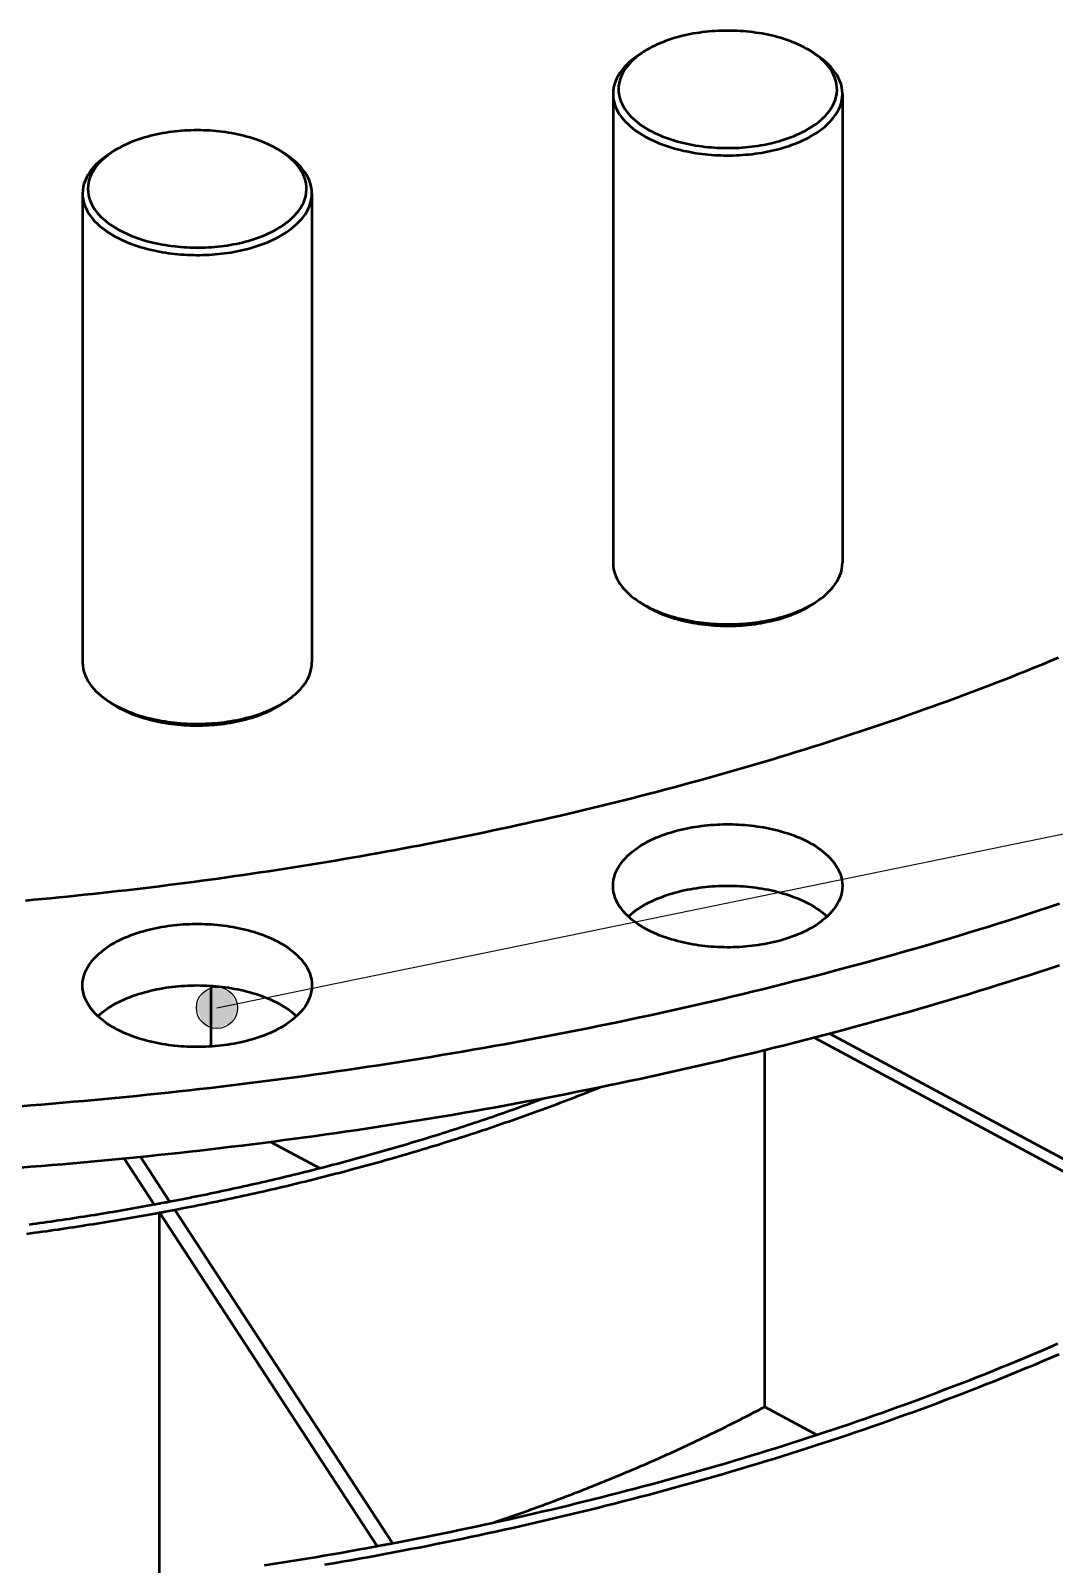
# Model space of a CAD drawing. Header units: millimetres. Extents: x 0 to 841, y 0 to 594.
# Drawn here: x 350.7 to 390.4, y 305.6 to 365.1 of the extents above; entities that cross this region are included whole.
import ezdxf

# ---------------------------------------------------------------- set-up
doc = ezdxf.new("R2010")
doc.units = ezdxf.units.MM
for name, color, linetype, lineweight in [('ACH', 7, 'CONTINUOUS', 13), ('COTA', 7, 'CONTINUOUS', 25), ('VIS', 7, 'CONTINUOUS', 50)]:
    doc.layers.add(name, color=color, linetype=linetype, lineweight=lineweight)

msp = doc.modelspace()

# ---------------------------------------------------------------- hatches: boundary and pattern name
at = {"layer": 'ACH'}
h = msp.add_hatch(color=7, dxfattribs=at)
h.dxf.hatch_style = 1
h.paths.add_polyline_path([(358.729, 327.177), (358.494, 327.743), (357.929, 327.977), (357.363, 327.743), (357.129, 327.177), (357.363, 326.611), (357.929, 326.377), (358.494, 326.611)])

# ---------------------------------------------------------------- linework, layer by layer
at = {"layer": 'COTA'}
msp.add_line((357.929, 327.177), (432.26, 342.463), dxfattribs=at)
msp.add_circle((357.929, 327.177), 0.8, dxfattribs=at)
at = {"layer": 'VIS'}
for points in [[(381.011, 364.271), (380.907, 364.336), (380.802, 364.397), (380.695, 364.455), (380.586, 364.51), (380.475, 364.562), (380.363, 364.611), (380.25, 364.657), (380.136, 364.7), (380.021, 364.741), (379.905, 364.779), (379.789, 364.815), (379.671, 364.849), (379.553, 364.88), (379.435, 364.909), (379.316, 364.936), (379.196, 364.96), (379.076, 364.983), (378.956, 365.003), (378.835, 365.021), (378.714, 365.038), (378.593, 365.052), (378.472, 365.064), (378.35, 365.075), (378.228, 365.083), (378.107, 365.09), (377.985, 365.095), (377.863, 365.098), (377.741, 365.098), (377.618, 365.098), (377.496, 365.095), (377.375, 365.09), (377.253, 365.083), (377.131, 365.075), (377.009, 365.064), (376.888, 365.052), (376.767, 365.038), (376.646, 365.021), (376.525, 365.003), (376.405, 364.983), (376.285, 364.96), (376.165, 364.936), (376.046, 364.909), (375.928, 364.88), (375.81, 364.849), (375.692, 364.815), (375.576, 364.779), (375.46, 364.741), (375.345, 364.7), (375.231, 364.657), (375.118, 364.611), (375.006, 364.562), (374.895, 364.51), (374.786, 364.455), (374.679, 364.397), (374.574, 364.336), (374.47, 364.271)], [(374.47, 364.271), (374.37, 364.203), (374.273, 364.132), (374.178, 364.056), (374.087, 363.977), (374, 363.893), (373.917, 363.805), (373.839, 363.713), (373.767, 363.616), (373.702, 363.514), (373.644, 363.408), (373.595, 363.298), (373.555, 363.184), (373.525, 363.067), (373.507, 362.947), (373.501, 362.827), (373.506, 362.706), (373.524, 362.586), (373.552, 362.469), (373.591, 362.355), (373.64, 362.244), (373.697, 362.138), (373.762, 362.036), (373.834, 361.938), (373.911, 361.845), (373.994, 361.757), (374.081, 361.673), (374.171, 361.594), (374.266, 361.518), (374.363, 361.446), (374.463, 361.378), (374.565, 361.314), (374.67, 361.253), (374.776, 361.195), (374.883, 361.14), (374.993, 361.089), (375.103, 361.04), (375.215, 360.994), (375.328, 360.951), (375.442, 360.91), (375.556, 360.871), (375.672, 360.835), (375.788, 360.802), (375.904, 360.771), (376.022, 360.741), (376.14, 360.715), (376.258, 360.69), (376.377, 360.667), (376.496, 360.646), (376.615, 360.628), (376.735, 360.611), (376.855, 360.596), (376.975, 360.583), (377.095, 360.573), (377.216, 360.564), (377.336, 360.556), (377.457, 360.551), (377.578, 360.548), (377.699, 360.546), (377.82, 360.546), (377.94, 360.549), (378.061, 360.553), (378.182, 360.558), (378.303, 360.566), (378.423, 360.576), (378.543, 360.587), (378.663, 360.601), (378.783, 360.616), (378.903, 360.633), (379.022, 360.653), (379.141, 360.674), (379.26, 360.697), (379.378, 360.723), (379.496, 360.75), (379.613, 360.78), (379.729, 360.812), (379.845, 360.846), (379.96, 360.883), (380.075, 360.922), (380.188, 360.964), (380.301, 361.008), (380.412, 361.055), (380.522, 361.104), (380.631, 361.157), (380.738, 361.213)], [(374.47, 364.271), (374.309, 364.166)], [(380.738, 361.213), (380.846, 361.273), (380.952, 361.336), (381.056, 361.403), (381.157, 361.474), (381.255, 361.549), (381.35, 361.628), (381.441, 361.711), (381.528, 361.799), (381.61, 361.892), (381.686, 361.989), (381.755, 362.091), (381.817, 362.198), (381.871, 362.309), (381.915, 362.424), (381.948, 362.543), (381.97, 362.664), (381.98, 362.787), (381.977, 362.911), (381.962, 363.033), (381.935, 363.154), (381.897, 363.271), (381.849, 363.385), (381.791, 363.494), (381.726, 363.599), (381.653, 363.699), (381.575, 363.794), (381.49, 363.884), (381.402, 363.97), (381.309, 364.051), (381.213, 364.129), (381.113, 364.202), (381.011, 364.271)], [(381.011, 364.271), (381.172, 364.166)], [(374.309, 364.166), (374.203, 364.095), (374.101, 364.019), (374.001, 363.94), (373.906, 363.857), (373.814, 363.769), (373.727, 363.676), (373.645, 363.579), (373.569, 363.477), (373.501, 363.37), (373.44, 363.258), (373.389, 363.142), (373.347, 363.022), (373.316, 362.898), (373.298, 362.773), (373.292, 362.646)], [(374.392, 364.218), (374.378, 364.21), (374.364, 364.201), (374.35, 364.192), (374.336, 364.183), (374.322, 364.175), (374.309, 364.166)], [(381.172, 364.166), (381.159, 364.175), (381.145, 364.183), (381.131, 364.192), (381.117, 364.201), (381.103, 364.21), (381.089, 364.218)], [(382.19, 362.646), (382.183, 362.773), (382.165, 362.898), (382.134, 363.022), (382.092, 363.142), (382.041, 363.258), (381.98, 363.37), (381.912, 363.477), (381.836, 363.579), (381.754, 363.676), (381.667, 363.769), (381.575, 363.857), (381.48, 363.94), (381.38, 364.019), (381.278, 364.095), (381.172, 364.166)], [(373.292, 362.646), (373.297, 362.524), (373.314, 362.404), (373.342, 362.286), (373.38, 362.171), (373.428, 362.059), (373.484, 361.951), (373.547, 361.847), (373.617, 361.748), (373.693, 361.654), (373.775, 361.563), (373.86, 361.477), (373.95, 361.395), (374.043, 361.317), (374.139, 361.243), (374.238, 361.173), (374.34, 361.106), (374.443, 361.042), (374.549, 360.982), (374.656, 360.924), (374.764, 360.87), (374.874, 360.819), (374.986, 360.77), (375.098, 360.724), (375.212, 360.68), (375.326, 360.639), (375.441, 360.601), (375.557, 360.564), (375.674, 360.53), (375.791, 360.499), (375.909, 360.469), (376.027, 360.441), (376.146, 360.416), (376.265, 360.392), (376.384, 360.371), (376.504, 360.351), (376.624, 360.333), (376.745, 360.318), (376.866, 360.304), (376.986, 360.292), (377.107, 360.281), (377.229, 360.273), (377.35, 360.266), (377.471, 360.261), (377.593, 360.258), (377.714, 360.257), (377.836, 360.258), (377.957, 360.26), (378.079, 360.264), (378.2, 360.27), (378.321, 360.277), (378.442, 360.287), (378.563, 360.298), (378.684, 360.311), (378.805, 360.326), (378.925, 360.343), (379.045, 360.362), (379.165, 360.383), (379.284, 360.405), (379.403, 360.43), (379.521, 360.457), (379.639, 360.485), (379.757, 360.516), (379.874, 360.549), (379.99, 360.585), (380.106, 360.622), (380.22, 360.662), (380.334, 360.705), (380.447, 360.75), (380.559, 360.797), (380.669, 360.848), (380.779, 360.901), (380.886, 360.957)], [(373.292, 362.646), (373.292, 344.453)], [(380.886, 360.957), (380.995, 361.017), (381.102, 361.081), (381.207, 361.148), (381.309, 361.219), (381.408, 361.294), (381.505, 361.372), (381.597, 361.455), (381.686, 361.542), (381.771, 361.634), (381.849, 361.73), (381.922, 361.83), (381.989, 361.936), (382.047, 362.046), (382.096, 362.16), (382.136, 362.277), (382.166, 362.398), (382.183, 362.521), (382.19, 362.646)], [(382.19, 362.646), (382.19, 344.453)], [(360.434, 360.405), (360.33, 360.47), (360.225, 360.531), (360.117, 360.589), (360.008, 360.644), (359.898, 360.696), (359.786, 360.745), (359.673, 360.791), (359.559, 360.834), (359.444, 360.875), (359.328, 360.914), (359.212, 360.949), (359.094, 360.983), (358.976, 361.014), (358.858, 361.043), (358.739, 361.07), (358.619, 361.094), (358.499, 361.117), (358.379, 361.137), (358.258, 361.156), (358.137, 361.172), (358.016, 361.186), (357.895, 361.199), (357.773, 361.209), (357.651, 361.218), (357.529, 361.224), (357.407, 361.229), (357.285, 361.232), (357.163, 361.233), (357.041, 361.232), (356.919, 361.229), (356.797, 361.224), (356.676, 361.218), (356.554, 361.209), (356.432, 361.199), (356.311, 361.186), (356.19, 361.172), (356.069, 361.156), (355.948, 361.137), (355.828, 361.117), (355.708, 361.094), (355.588, 361.07), (355.469, 361.043), (355.351, 361.014), (355.233, 360.983), (355.115, 360.949), (354.999, 360.914), (354.883, 360.875), (354.768, 360.834), (354.654, 360.791), (354.541, 360.745), (354.429, 360.696), (354.318, 360.644), (354.209, 360.589), (354.102, 360.531), (353.997, 360.47), (353.893, 360.405)], [(353.732, 360.3), (353.626, 360.229), (353.524, 360.154), (353.424, 360.074), (353.329, 359.991), (353.237, 359.903), (353.15, 359.81), (353.068, 359.713), (352.992, 359.611), (352.924, 359.504), (352.863, 359.392), (352.811, 359.276), (352.77, 359.156), (352.739, 359.032), (352.721, 358.907), (352.714, 358.78)], [(353.893, 360.405), (353.793, 360.337), (353.696, 360.266), (353.601, 360.191), (353.51, 360.111), (353.423, 360.028), (353.34, 359.94), (353.262, 359.847), (353.19, 359.75), (353.125, 359.649), (353.067, 359.542), (353.017, 359.432), (352.978, 359.318), (352.948, 359.201), (352.93, 359.081), (352.924, 358.961), (352.929, 358.84), (352.947, 358.721), (352.975, 358.603), (353.014, 358.489), (353.063, 358.378), (353.12, 358.272), (353.185, 358.17), (353.257, 358.072), (353.334, 357.98), (353.416, 357.891), (353.503, 357.808), (353.594, 357.728), (353.689, 357.652), (353.786, 357.581), (353.886, 357.513), (353.988, 357.448), (354.092, 357.387), (354.199, 357.329), (354.306, 357.275), (354.416, 357.223), (354.526, 357.174), (354.638, 357.128), (354.751, 357.085), (354.864, 357.044), (354.979, 357.006), (355.094, 356.97), (355.211, 356.936), (355.327, 356.905), (355.445, 356.876), (355.562, 356.849), (355.681, 356.824), (355.799, 356.801), (355.918, 356.781), (356.038, 356.762), (356.158, 356.745), (356.278, 356.73), (356.398, 356.718), (356.518, 356.707), (356.639, 356.698), (356.759, 356.691), (356.88, 356.685), (357.001, 356.682), (357.122, 356.68), (357.243, 356.681), (357.363, 356.683), (357.484, 356.687), (357.605, 356.693), (357.725, 356.7), (357.846, 356.71), (357.966, 356.721), (358.086, 356.735), (358.206, 356.75), (358.326, 356.767), (358.445, 356.787), (358.564, 356.808), (358.683, 356.831), (358.801, 356.857), (358.919, 356.884), (359.036, 356.914), (359.152, 356.946), (359.268, 356.981), (359.383, 357.017), (359.498, 357.056), (359.611, 357.098), (359.724, 357.142), (359.835, 357.189), (359.945, 357.239), (360.054, 357.291), (360.161, 357.347)], [(353.893, 360.405), (353.732, 360.3)], [(353.815, 360.353), (353.801, 360.344), (353.787, 360.335), (353.773, 360.327), (353.759, 360.318), (353.745, 360.309), (353.732, 360.3)], [(360.161, 357.347), (360.269, 357.407), (360.375, 357.471), (360.479, 357.538), (360.58, 357.609), (360.678, 357.683), (360.773, 357.762), (360.864, 357.846), (360.951, 357.933), (361.033, 358.026), (361.109, 358.123), (361.178, 358.225), (361.24, 358.332), (361.294, 358.443), (361.338, 358.558), (361.371, 358.677), (361.393, 358.799), (361.403, 358.922), (361.4, 359.045), (361.385, 359.168), (361.358, 359.288), (361.32, 359.405), (361.272, 359.519), (361.214, 359.628), (361.149, 359.733), (361.076, 359.833), (360.997, 359.928), (360.913, 360.018), (360.825, 360.104), (360.732, 360.186), (360.635, 360.263), (360.536, 360.336), (360.434, 360.405)], [(360.434, 360.405), (360.595, 360.3)], [(360.595, 360.3), (360.581, 360.309), (360.568, 360.318), (360.554, 360.327), (360.54, 360.335), (360.526, 360.344), (360.512, 360.353)], [(361.612, 358.78), (361.606, 358.907), (361.587, 359.032), (361.557, 359.156), (361.515, 359.276), (361.464, 359.392), (361.403, 359.504), (361.335, 359.611), (361.259, 359.713), (361.177, 359.81), (361.09, 359.903), (360.998, 359.991), (360.902, 360.074), (360.803, 360.154), (360.7, 360.229), (360.595, 360.3)], [(352.714, 358.78), (352.72, 358.659), (352.737, 358.538), (352.765, 358.42), (352.803, 358.305), (352.851, 358.193), (352.907, 358.085), (352.97, 357.982), (353.04, 357.883), (353.116, 357.788), (353.197, 357.697), (353.283, 357.611), (353.373, 357.529), (353.466, 357.451), (353.562, 357.377), (353.661, 357.307), (353.762, 357.24), (353.866, 357.176), (353.971, 357.116), (354.079, 357.059), (354.187, 357.004), (354.297, 356.953), (354.409, 356.904), (354.521, 356.858), (354.634, 356.815), (354.749, 356.774), (354.864, 356.735), (354.98, 356.699), (355.096, 356.665), (355.214, 356.633), (355.331, 356.603), (355.45, 356.575), (355.569, 356.55), (355.688, 356.526), (355.807, 356.505), (355.927, 356.485), (356.047, 356.468), (356.168, 356.452), (356.288, 356.438), (356.409, 356.426), (356.53, 356.416), (356.652, 356.407), (356.773, 356.4), (356.894, 356.396), (357.016, 356.393), (357.137, 356.391), (357.259, 356.392), (357.38, 356.394), (357.502, 356.398), (357.623, 356.404), (357.744, 356.412), (357.865, 356.421), (357.986, 356.432), (358.107, 356.446), (358.227, 356.461), (358.348, 356.477), (358.468, 356.496), (358.588, 356.517), (358.707, 356.54), (358.826, 356.564), (358.944, 356.591), (359.062, 356.62), (359.18, 356.651), (359.297, 356.684), (359.413, 356.719), (359.528, 356.757), (359.643, 356.797), (359.757, 356.839), (359.87, 356.884), (359.982, 356.932), (360.092, 356.982), (360.201, 357.035), (360.309, 357.091)], [(352.714, 358.78), (352.714, 340.587)], [(360.309, 357.091), (360.418, 357.151), (360.525, 357.215), (360.629, 357.282), (360.732, 357.353), (360.831, 357.428), (360.928, 357.506), (361.02, 357.589), (361.109, 357.676), (361.193, 357.768), (361.272, 357.864), (361.345, 357.965), (361.411, 358.07), (361.47, 358.18), (361.519, 358.294), (361.559, 358.412), (361.588, 358.533), (361.606, 358.656), (361.612, 358.78)], [(361.612, 358.78), (361.612, 340.587)], [(373.292, 344.453), (373.298, 344.326), (373.316, 344.2), (373.347, 344.077), (373.389, 343.957), (373.44, 343.84), (373.501, 343.729), (373.569, 343.622), (373.645, 343.52), (373.727, 343.422), (373.814, 343.33), (373.906, 343.242), (374.001, 343.158), (374.101, 343.079), (374.203, 343.004), (374.309, 342.933)], [(381.172, 342.933), (381.278, 343.004), (381.38, 343.079), (381.48, 343.158), (381.575, 343.242), (381.667, 343.33), (381.754, 343.422), (381.836, 343.52), (381.912, 343.622), (381.98, 343.729), (382.041, 343.84), (382.092, 343.957), (382.134, 344.077), (382.165, 344.2), (382.183, 344.326), (382.19, 344.453)], [(374.309, 342.933), (374.412, 342.868), (374.518, 342.806), (374.625, 342.748), (374.734, 342.692), (374.844, 342.64), (374.956, 342.59), (375.068, 342.543), (375.182, 342.499), (375.297, 342.457), (375.412, 342.417), (375.529, 342.38), (375.646, 342.345), (375.764, 342.313), (375.882, 342.283), (376.001, 342.254), (376.12, 342.228), (376.24, 342.204), (376.36, 342.182), (376.48, 342.162), (376.601, 342.144), (376.722, 342.127), (376.843, 342.113), (376.965, 342.101), (377.087, 342.09), (377.208, 342.081), (377.33, 342.074), (377.452, 342.069), (377.574, 342.066), (377.697, 342.064), (377.819, 342.064), (377.941, 342.066), (378.063, 342.07), (378.185, 342.076), (378.307, 342.084), (378.429, 342.093), (378.55, 342.104), (378.672, 342.117), (378.793, 342.132), (378.914, 342.149), (379.035, 342.167), (379.155, 342.188), (379.275, 342.211), (379.395, 342.235), (379.514, 342.262), (379.632, 342.291), (379.751, 342.322), (379.868, 342.355), (379.985, 342.39), (380.101, 342.428), (380.217, 342.468), (380.331, 342.511), (380.445, 342.556), (380.557, 342.604), (380.668, 342.654), (380.778, 342.707), (380.886, 342.764)], [(374.47, 342.828), (374.309, 342.933)], [(374.392, 342.88), (374.405, 342.871), (374.418, 342.862), (374.431, 342.854), (374.444, 342.845), (374.457, 342.836), (374.47, 342.828)], [(374.47, 342.828), (374.572, 342.763), (374.677, 342.703), (374.783, 342.645), (374.891, 342.591), (375, 342.539), (375.11, 342.491), (375.222, 342.445), (375.335, 342.402), (375.448, 342.361), (375.563, 342.323), (375.678, 342.287), (375.794, 342.254), (375.911, 342.223), (376.028, 342.194), (376.146, 342.167), (376.264, 342.142), (376.382, 342.12), (376.501, 342.099), (376.621, 342.081), (376.74, 342.064), (376.86, 342.049), (376.98, 342.037), (377.1, 342.026), (377.221, 342.017), (377.341, 342.01), (377.462, 342.005), (377.582, 342.001), (377.703, 342), (377.824, 342), (377.944, 342.002), (378.065, 342.007), (378.186, 342.012), (378.306, 342.02), (378.426, 342.03), (378.546, 342.041), (378.666, 342.055), (378.786, 342.07), (378.906, 342.087), (379.025, 342.107), (379.143, 342.128), (379.262, 342.151), (379.38, 342.177), (379.497, 342.204), (379.614, 342.234), (379.731, 342.266), (379.846, 342.301), (379.961, 342.337), (380.076, 342.376), (380.189, 342.418), (380.301, 342.462), (380.413, 342.509), (380.523, 342.558), (380.631, 342.611), (380.738, 342.667)], [(380.738, 342.667), (380.785, 342.692), (380.831, 342.718), (380.876, 342.744), (380.922, 342.771), (380.966, 342.799), (381.011, 342.828)], [(380.886, 342.764), (380.935, 342.79), (380.983, 342.817), (381.031, 342.845), (381.079, 342.874), (381.126, 342.903), (381.172, 342.933)], [(381.011, 342.828), (381.172, 342.933)], [(381.011, 342.828), (381.024, 342.836), (381.037, 342.845), (381.05, 342.854), (381.063, 342.862), (381.076, 342.871), (381.089, 342.88)], [(350.497, 331.345), (350.824, 331.375), (351.15, 331.406), (351.477, 331.437), (351.803, 331.469), (352.129, 331.502), (352.456, 331.535), (352.782, 331.569), (353.108, 331.603), (353.434, 331.639), (353.76, 331.675), (354.086, 331.711), (354.411, 331.748), (354.737, 331.786), (355.063, 331.825), (355.388, 331.864), (355.714, 331.904), (356.039, 331.945), (356.364, 331.986), (356.689, 332.028), (357.015, 332.07), (357.34, 332.114), (357.665, 332.158), (357.989, 332.202), (358.314, 332.248), (358.639, 332.294), (358.963, 332.34), (359.288, 332.388), (359.612, 332.436), (359.936, 332.485), (360.26, 332.534), (360.585, 332.584), (360.908, 332.635), (361.232, 332.686), (361.556, 332.739), (361.88, 332.792), (362.203, 332.845), (362.526, 332.899), (362.85, 332.954), (363.173, 333.01), (363.496, 333.066), (363.819, 333.124), (364.141, 333.181), (364.464, 333.24), (364.787, 333.299), (365.109, 333.359), (365.431, 333.42), (365.753, 333.481), (366.075, 333.543), (366.397, 333.606), (366.719, 333.669), (367.04, 333.733), (367.362, 333.798), (367.683, 333.864), (368.004, 333.93), (368.325, 333.997), (368.646, 334.065), (368.966, 334.134), (369.287, 334.203), (369.607, 334.273), (369.927, 334.344), (370.247, 334.415), (370.567, 334.488), (370.887, 334.561), (371.206, 334.634), (371.526, 334.709), (371.845, 334.784), (372.164, 334.86), (372.483, 334.937), (372.801, 335.014), (373.12, 335.092), (373.438, 335.171), (373.756, 335.251), (374.074, 335.332), (374.391, 335.413), (374.709, 335.495), (375.026, 335.578), (375.343, 335.661), (375.66, 335.746), (375.977, 335.831), (376.293, 335.917), (376.609, 336.004), (376.925, 336.091), (377.241, 336.179), (377.557, 336.268), (377.872, 336.358), (378.187, 336.449), (378.502, 336.54), (378.817, 336.633), (379.131, 336.726), (379.445, 336.82), (379.759, 336.914), (380.073, 337.01), (380.386, 337.106), (380.699, 337.203), (381.012, 337.301), (381.325, 337.4), (381.637, 337.5), (381.949, 337.6), (382.261, 337.702), (382.573, 337.804), (382.884, 337.907), (383.195, 338.011), (383.506, 338.115), (383.816, 338.221), (384.127, 338.327), (384.436, 338.434), (384.746, 338.543), (385.055, 338.652), (385.364, 338.761), (385.673, 338.872), (385.981, 338.984), (386.289, 339.096), (386.597, 339.21), (386.904, 339.324), (387.211, 339.439), (387.518, 339.555), (387.824, 339.672), (388.13, 339.79), (388.436, 339.909), (388.741, 340.028), (389.046, 340.149), (389.35, 340.27), (389.655, 340.393), (389.958, 340.516), (390.262, 340.64), (390.565, 340.766)], [(350.497, 331.345), (350.824, 331.375), (351.15, 331.406), (351.477, 331.437), (351.803, 331.469), (352.129, 331.502), (352.456, 331.535), (352.782, 331.569), (353.108, 331.603), (353.434, 331.639), (353.76, 331.675), (354.086, 331.711), (354.411, 331.748), (354.737, 331.786), (355.063, 331.825), (355.388, 331.864), (355.714, 331.904), (356.039, 331.945), (356.364, 331.986), (356.689, 332.028), (357.015, 332.07), (357.34, 332.114), (357.665, 332.158), (357.989, 332.202), (358.314, 332.248), (358.639, 332.294), (358.963, 332.34), (359.288, 332.388), (359.612, 332.436), (359.936, 332.485), (360.26, 332.534), (360.585, 332.584), (360.908, 332.635), (361.232, 332.686), (361.556, 332.739), (361.88, 332.792), (362.203, 332.845), (362.526, 332.899), (362.85, 332.954), (363.173, 333.01), (363.496, 333.066), (363.819, 333.124), (364.141, 333.181), (364.464, 333.24), (364.787, 333.299), (365.109, 333.359), (365.431, 333.42), (365.753, 333.481), (366.075, 333.543), (366.397, 333.606), (366.719, 333.669), (367.04, 333.733), (367.362, 333.798), (367.683, 333.864), (368.004, 333.93), (368.325, 333.997), (368.646, 334.065), (368.966, 334.134), (369.287, 334.203), (369.607, 334.273), (369.927, 334.344), (370.247, 334.415), (370.567, 334.488), (370.887, 334.561), (371.206, 334.634), (371.526, 334.709), (371.845, 334.784), (372.164, 334.86), (372.483, 334.937), (372.801, 335.014), (373.12, 335.092), (373.438, 335.171), (373.756, 335.251), (374.074, 335.332), (374.391, 335.413), (374.709, 335.495), (375.026, 335.578), (375.343, 335.661), (375.66, 335.746), (375.977, 335.831), (376.293, 335.917), (376.609, 336.004), (376.925, 336.091), (377.241, 336.179), (377.557, 336.268), (377.872, 336.358), (378.187, 336.449), (378.502, 336.54), (378.817, 336.633), (379.131, 336.726), (379.445, 336.82), (379.759, 336.914), (380.073, 337.01), (380.386, 337.106), (380.699, 337.203), (381.012, 337.301), (381.325, 337.4), (381.637, 337.5), (381.949, 337.6), (382.261, 337.702), (382.573, 337.804), (382.884, 337.907), (383.195, 338.011), (383.506, 338.115), (383.816, 338.221), (384.127, 338.327), (384.436, 338.434), (384.746, 338.543), (385.055, 338.652), (385.364, 338.761), (385.673, 338.872), (385.981, 338.984), (386.289, 339.096), (386.597, 339.21), (386.904, 339.324), (387.211, 339.439), (387.518, 339.555), (387.824, 339.672), (388.13, 339.79), (388.436, 339.909), (388.741, 340.028), (389.046, 340.149), (389.35, 340.27), (389.655, 340.393), (389.958, 340.516), (390.262, 340.64), (390.565, 340.766)], [(352.714, 340.587), (352.721, 340.46), (352.739, 340.334), (352.77, 340.211), (352.811, 340.091), (352.863, 339.975), (352.924, 339.863), (352.992, 339.756), (353.068, 339.654), (353.15, 339.557), (353.237, 339.464), (353.329, 339.376), (353.424, 339.292), (353.524, 339.213), (353.626, 339.138), (353.732, 339.067)], [(360.595, 339.067), (360.7, 339.138), (360.803, 339.213), (360.902, 339.292), (360.998, 339.376), (361.09, 339.464), (361.177, 339.557), (361.259, 339.654), (361.335, 339.756), (361.403, 339.863), (361.464, 339.975), (361.515, 340.091), (361.557, 340.211), (361.587, 340.334), (361.606, 340.46), (361.612, 340.587)], [(353.732, 339.067), (353.835, 339.002), (353.941, 338.94), (354.048, 338.882), (354.157, 338.826), (354.267, 338.774), (354.378, 338.724), (354.491, 338.677), (354.605, 338.633), (354.72, 338.591), (354.835, 338.551), (354.952, 338.514), (355.069, 338.48), (355.186, 338.447), (355.305, 338.417), (355.424, 338.389), (355.543, 338.362), (355.663, 338.338), (355.783, 338.316), (355.903, 338.296), (356.024, 338.278), (356.145, 338.262), (356.266, 338.247), (356.388, 338.235), (356.509, 338.224), (356.631, 338.215), (356.753, 338.208), (356.875, 338.203), (356.997, 338.2), (357.119, 338.198), (357.242, 338.199), (357.364, 338.201), (357.486, 338.205), (357.608, 338.21), (357.73, 338.218), (357.851, 338.227), (357.973, 338.238), (358.095, 338.251), (358.216, 338.266), (358.337, 338.283), (358.457, 338.302), (358.578, 338.322), (358.698, 338.345), (358.817, 338.37), (358.937, 338.396), (359.055, 338.425), (359.173, 338.456), (359.291, 338.489), (359.408, 338.525), (359.524, 338.562), (359.639, 338.602), (359.754, 338.645), (359.867, 338.69), (359.98, 338.738), (360.091, 338.788), (360.201, 338.842), (360.309, 338.898)], [(353.893, 338.962), (353.732, 339.067)], [(353.815, 339.014), (353.828, 339.005), (353.841, 338.997), (353.854, 338.988), (353.867, 338.979), (353.88, 338.97), (353.893, 338.962)], [(353.893, 338.962), (353.995, 338.898), (354.1, 338.837), (354.206, 338.779), (354.314, 338.725), (354.423, 338.674), (354.533, 338.625), (354.645, 338.579), (354.758, 338.536), (354.871, 338.495), (354.986, 338.457), (355.101, 338.422), (355.217, 338.388), (355.334, 338.357), (355.451, 338.328), (355.569, 338.301), (355.687, 338.277), (355.805, 338.254), (355.924, 338.233), (356.043, 338.215), (356.163, 338.198), (356.283, 338.184), (356.403, 338.171), (356.523, 338.16), (356.643, 338.151), (356.764, 338.144), (356.885, 338.139), (357.005, 338.136), (357.126, 338.134), (357.247, 338.135), (357.367, 338.137), (357.488, 338.141), (357.608, 338.147), (357.729, 338.154), (357.849, 338.164), (357.969, 338.176), (358.089, 338.189), (358.209, 338.204), (358.328, 338.222), (358.448, 338.241), (358.566, 338.262), (358.685, 338.286), (358.803, 338.311), (358.92, 338.339), (359.037, 338.368), (359.154, 338.4), (359.269, 338.435), (359.384, 338.471), (359.499, 338.51), (359.612, 338.552), (359.724, 338.596), (359.835, 338.643), (359.945, 338.693), (360.054, 338.745), (360.161, 338.801)], [(360.161, 338.801), (360.208, 338.826), (360.254, 338.852), (360.299, 338.878), (360.344, 338.906), (360.389, 338.933), (360.434, 338.962)], [(360.309, 338.898), (360.358, 338.924), (360.406, 338.952), (360.454, 338.979), (360.502, 339.008), (360.549, 339.037), (360.595, 339.067)], [(360.434, 338.962), (360.595, 339.067)], [(360.434, 338.962), (360.447, 338.97), (360.46, 338.979), (360.473, 338.988), (360.486, 338.997), (360.499, 339.005), (360.512, 339.014)], [(373.292, 331.912), (373.297, 332.033), (373.314, 332.152), (373.342, 332.27), (373.379, 332.384), (373.426, 332.495), (373.482, 332.603), (373.544, 332.706), (373.614, 332.804), (373.689, 332.899), (373.769, 332.989), (373.854, 333.075), (373.943, 333.156), (374.035, 333.234), (374.131, 333.308), (374.229, 333.379), (374.329, 333.445), (374.432, 333.509), (374.537, 333.569), (374.643, 333.627), (374.751, 333.681), (374.86, 333.732), (374.97, 333.781), (375.082, 333.827), (375.194, 333.871), (375.308, 333.912), (375.422, 333.951), (375.537, 333.987), (375.653, 334.021), (375.77, 334.053), (375.886, 334.083), (376.004, 334.111), (376.122, 334.137), (376.24, 334.161), (376.359, 334.183), (376.478, 334.202), (376.597, 334.22), (376.717, 334.237), (376.837, 334.251), (376.957, 334.263), (377.077, 334.274), (377.198, 334.283), (377.318, 334.29), (377.439, 334.295), (377.559, 334.299), (377.68, 334.3), (377.801, 334.3), (377.922, 334.299), (378.042, 334.295), (378.163, 334.29), (378.283, 334.283), (378.404, 334.274), (378.524, 334.263), (378.644, 334.251), (378.764, 334.237), (378.884, 334.22), (379.003, 334.202), (379.122, 334.183), (379.241, 334.161), (379.359, 334.137), (379.477, 334.111), (379.595, 334.083), (379.712, 334.053), (379.828, 334.021), (379.944, 333.987), (380.059, 333.951), (380.173, 333.912), (380.287, 333.871), (380.399, 333.827), (380.511, 333.781), (380.621, 333.732), (380.73, 333.681), (380.838, 333.627), (380.944, 333.569), (381.049, 333.509), (381.152, 333.445), (381.252, 333.379), (381.35, 333.308), (381.446, 333.234), (381.538, 333.156), (381.627, 333.075), (381.712, 332.989), (381.792, 332.899), (381.867, 332.804), (381.937, 332.706), (381.999, 332.603), (382.055, 332.495), (382.102, 332.384), (382.139, 332.27), (382.167, 332.152), (382.184, 332.033), (382.19, 331.912)], [(380.886, 330.223), (380.779, 330.167), (380.669, 330.114), (380.559, 330.064), (380.447, 330.016), (380.334, 329.971), (380.22, 329.929), (380.106, 329.889), (379.99, 329.851), (379.874, 329.816), (379.757, 329.783), (379.639, 329.752), (379.521, 329.723), (379.403, 329.696), (379.284, 329.672), (379.165, 329.649), (379.045, 329.628), (378.925, 329.61), (378.805, 329.593), (378.684, 329.578), (378.563, 329.565), (378.442, 329.553), (378.321, 329.544), (378.2, 329.536), (378.079, 329.53), (377.957, 329.526), (377.836, 329.524), (377.714, 329.523), (377.593, 329.525), (377.471, 329.528), (377.35, 329.533), (377.229, 329.539), (377.107, 329.548), (376.986, 329.558), (376.866, 329.57), (376.745, 329.584), (376.624, 329.6), (376.504, 329.617), (376.384, 329.637), (376.265, 329.659), (376.146, 329.682), (376.027, 329.708), (375.909, 329.735), (375.791, 329.765), (375.674, 329.797), (375.557, 329.831), (375.441, 329.867), (375.326, 329.906), (375.212, 329.947), (375.098, 329.99), (374.986, 330.036), (374.874, 330.085), (374.764, 330.136), (374.656, 330.191), (374.549, 330.248), (374.443, 330.308), (374.34, 330.372), (374.238, 330.439), (374.139, 330.509), (374.043, 330.584), (373.95, 330.661), (373.86, 330.743), (373.775, 330.83), (373.693, 330.92), (373.617, 331.015), (373.547, 331.114), (373.484, 331.217), (373.428, 331.325), (373.38, 331.437), (373.342, 331.552), (373.314, 331.67), (373.297, 331.791), (373.292, 331.912)], [(373.885, 330.72), (373.976, 330.8), (374.07, 330.877), (374.167, 330.95), (374.266, 331.019), (374.368, 331.085), (374.472, 331.148), (374.577, 331.207), (374.685, 331.264), (374.793, 331.317), (374.904, 331.368), (375.015, 331.415), (375.127, 331.461), (375.241, 331.503), (375.355, 331.544), (375.47, 331.582), (375.586, 331.617), (375.703, 331.651), (375.82, 331.682), (375.938, 331.711), (376.056, 331.738), (376.174, 331.763), (376.293, 331.786), (376.413, 331.807), (376.533, 331.826), (376.653, 331.844), (376.773, 331.859), (376.893, 331.872), (377.014, 331.884), (377.135, 331.894), (377.256, 331.902), (377.377, 331.908), (377.498, 331.913), (377.619, 331.915), (377.741, 331.916), (377.862, 331.915), (377.983, 331.913), (378.104, 331.908), (378.225, 331.902), (378.346, 331.894), (378.467, 331.884), (378.588, 331.872), (378.708, 331.859), (378.828, 331.844), (378.948, 331.826), (379.068, 331.807), (379.188, 331.786), (379.307, 331.763), (379.425, 331.738), (379.543, 331.711), (379.661, 331.682), (379.778, 331.651), (379.895, 331.617), (380.011, 331.582), (380.126, 331.544), (380.24, 331.503), (380.354, 331.461), (380.466, 331.415), (380.577, 331.368), (380.688, 331.317), (380.796, 331.264), (380.904, 331.207), (381.009, 331.148), (381.113, 331.085), (381.215, 331.019), (381.314, 330.95), (381.411, 330.877), (381.505, 330.8), (381.596, 330.72)], [(382.19, 331.912), (382.183, 331.788), (382.166, 331.665), (382.136, 331.544), (382.096, 331.426), (382.047, 331.312), (381.989, 331.202), (381.922, 331.097), (381.849, 330.996), (381.771, 330.9), (381.686, 330.808), (381.597, 330.721), (381.505, 330.639), (381.408, 330.56), (381.309, 330.485), (381.207, 330.414), (381.102, 330.347), (380.995, 330.283), (380.886, 330.223)], [(350.304, 323.366), (350.714, 323.398), (351.124, 323.431), (351.535, 323.465), (351.945, 323.499), (352.355, 323.535), (352.765, 323.571), (353.175, 323.608), (353.585, 323.647), (353.994, 323.686), (354.404, 323.725), (354.814, 323.766), (355.223, 323.808), (355.632, 323.851), (356.042, 323.894), (356.451, 323.939), (356.86, 323.984), (357.269, 324.03), (357.678, 324.077), (358.087, 324.125), (358.495, 324.174), (358.904, 324.224), (359.313, 324.275), (359.721, 324.327), (360.129, 324.379), (360.537, 324.433), (360.945, 324.487), (361.353, 324.542), (361.761, 324.599), (362.168, 324.656), (362.576, 324.714), (362.983, 324.773), (363.39, 324.833), (363.798, 324.894), (364.204, 324.956), (364.611, 325.018), (365.018, 325.082), (365.424, 325.147), (365.831, 325.212), (366.237, 325.279), (366.643, 325.346), (367.049, 325.415), (367.455, 325.484), (367.86, 325.554), (368.266, 325.626), (368.671, 325.698), (369.076, 325.771), (369.481, 325.845), (369.885, 325.92), (370.29, 325.996), (370.694, 326.073), (371.098, 326.151), (371.502, 326.23), (371.906, 326.31), (372.31, 326.391), (372.713, 326.473), (373.116, 326.555), (373.519, 326.639), (373.922, 326.724), (374.325, 326.81), (374.727, 326.897), (375.129, 326.984), (375.531, 327.073), (375.933, 327.163), (376.334, 327.254), (376.736, 327.346), (377.137, 327.438), (377.537, 327.532), (377.938, 327.627), (378.338, 327.723), (378.738, 327.82), (379.138, 327.918), (379.537, 328.017), (379.937, 328.117), (380.336, 328.218), (380.735, 328.32), (381.133, 328.423), (381.531, 328.527), (381.929, 328.632), (382.327, 328.738), (382.724, 328.845), (383.121, 328.954), (383.518, 329.063), (383.915, 329.174), (384.311, 329.285), (384.707, 329.398), (385.102, 329.511), (385.498, 329.626), (385.893, 329.742), (386.287, 329.859), (386.682, 329.977), (387.076, 330.096), (387.469, 330.217), (387.862, 330.338), (388.255, 330.46), (388.648, 330.584), (389.04, 330.709), (389.432, 330.835), (389.824, 330.962), (390.215, 331.09), (390.606, 331.219)], [(352.714, 328.046), (352.72, 328.167), (352.737, 328.286), (352.765, 328.404), (352.802, 328.518), (352.849, 328.63), (352.904, 328.737), (352.967, 328.84), (353.037, 328.939), (353.112, 329.033), (353.192, 329.123), (353.277, 329.209), (353.366, 329.291), (353.458, 329.368), (353.554, 329.442), (353.652, 329.513), (353.752, 329.58), (353.855, 329.643), (353.959, 329.704), (354.066, 329.761), (354.174, 329.815), (354.283, 329.867), (354.393, 329.915), (354.505, 329.961), (354.617, 330.005), (354.731, 330.046), (354.845, 330.085), (354.96, 330.121), (355.076, 330.156), (355.192, 330.188), (355.309, 330.218), (355.427, 330.245), (355.545, 330.271), (355.663, 330.295), (355.782, 330.317), (355.901, 330.337), (356.02, 330.355), (356.14, 330.371), (356.26, 330.385), (356.38, 330.398), (356.5, 330.408), (356.621, 330.417), (356.741, 330.424), (356.862, 330.429), (356.982, 330.433), (357.103, 330.435), (357.224, 330.435), (357.344, 330.433), (357.465, 330.429), (357.586, 330.424), (357.706, 330.417), (357.827, 330.408), (357.947, 330.398), (358.067, 330.385), (358.187, 330.371), (358.307, 330.355), (358.426, 330.337), (358.545, 330.317), (358.664, 330.295), (358.782, 330.271), (358.9, 330.245), (359.017, 330.218), (359.134, 330.188), (359.251, 330.156), (359.367, 330.121), (359.482, 330.085), (359.596, 330.046), (359.709, 330.005), (359.822, 329.961), (359.934, 329.915), (360.044, 329.867), (360.153, 329.815), (360.261, 329.761), (360.367, 329.704), (360.472, 329.643), (360.575, 329.58), (360.675, 329.513), (360.773, 329.442), (360.869, 329.368), (360.961, 329.291), (361.05, 329.209), (361.135, 329.123), (361.215, 329.033), (361.29, 328.939), (361.36, 328.84), (361.422, 328.737), (361.478, 328.63), (361.525, 328.518), (361.562, 328.404), (361.59, 328.286), (361.607, 328.167), (361.612, 328.046)], [(350.304, 320.982), (350.714, 321.014), (351.124, 321.047), (351.535, 321.08), (351.945, 321.115), (352.355, 321.15), (352.765, 321.187), (353.175, 321.224), (353.585, 321.262), (353.994, 321.301), (354.404, 321.341), (354.814, 321.382), (355.223, 321.424), (355.632, 321.466), (356.042, 321.51), (356.451, 321.554), (356.86, 321.599), (357.269, 321.646), (357.678, 321.693), (358.087, 321.741), (358.495, 321.79), (358.904, 321.84), (359.313, 321.89), (359.721, 321.942), (360.129, 321.995), (360.537, 322.048), (360.945, 322.103), (361.353, 322.158), (361.761, 322.214), (362.168, 322.271), (362.576, 322.329), (362.983, 322.389), (363.39, 322.448), (363.798, 322.509), (364.204, 322.571), (364.611, 322.634), (365.018, 322.698), (365.424, 322.762), (365.831, 322.828), (366.237, 322.894), (366.643, 322.962), (367.049, 323.03), (367.455, 323.1), (367.86, 323.17), (368.266, 323.241), (368.671, 323.313), (369.076, 323.386), (369.481, 323.46), (369.885, 323.536), (370.29, 323.612), (370.694, 323.689), (371.098, 323.767), (371.502, 323.845), (371.906, 323.925), (372.31, 324.006), (372.713, 324.088), (373.116, 324.171), (373.519, 324.255), (373.922, 324.34), (374.325, 324.425), (374.727, 324.512), (375.129, 324.6), (375.531, 324.689), (375.933, 324.779), (376.334, 324.869), (376.736, 324.961), (377.137, 325.054), (377.537, 325.148), (377.938, 325.243), (378.338, 325.338), (378.738, 325.435), (379.138, 325.533), (379.537, 325.632), (379.937, 325.732), (380.336, 325.833), (380.735, 325.935), (381.133, 326.038), (381.531, 326.142), (381.929, 326.247), (382.327, 326.354), (382.724, 326.461), (383.121, 326.569), (383.518, 326.679), (383.915, 326.789), (384.311, 326.901), (384.707, 327.013), (385.102, 327.127), (385.498, 327.242), (385.893, 327.358), (386.287, 327.475), (386.682, 327.593), (387.076, 327.712), (387.469, 327.832), (387.862, 327.953), (388.255, 328.076), (388.648, 328.2), (389.04, 328.324), (389.432, 328.45), (389.824, 328.577), (390.215, 328.705), (390.606, 328.834)], [(360.309, 326.357), (360.201, 326.301), (360.092, 326.248), (359.982, 326.198), (359.87, 326.15), (359.757, 326.105), (359.643, 326.063), (359.528, 326.023), (359.413, 325.985), (359.297, 325.95), (359.18, 325.917), (359.062, 325.886), (358.944, 325.857), (358.826, 325.831), (358.707, 325.806), (358.588, 325.783), (358.468, 325.763), (358.348, 325.744), (358.227, 325.727), (358.107, 325.712), (357.986, 325.699), (357.865, 325.687), (357.744, 325.678), (357.623, 325.67), (357.502, 325.664), (357.38, 325.66), (357.259, 325.658), (357.137, 325.658), (357.016, 325.659), (356.894, 325.662), (356.773, 325.667), (356.652, 325.673), (356.53, 325.682), (356.409, 325.692), (356.288, 325.704), (356.168, 325.718), (356.047, 325.734), (355.927, 325.752), (355.807, 325.771), (355.688, 325.793), (355.569, 325.816), (355.45, 325.842), (355.331, 325.869), (355.214, 325.899), (355.096, 325.931), (354.98, 325.965), (354.864, 326.001), (354.749, 326.04), (354.634, 326.081), (354.521, 326.125), (354.409, 326.171), (354.297, 326.219), (354.187, 326.271), (354.079, 326.325), (353.971, 326.382), (353.866, 326.443), (353.762, 326.506), (353.661, 326.573), (353.562, 326.644), (353.466, 326.718), (353.373, 326.796), (353.283, 326.878), (353.197, 326.964), (353.116, 327.054), (353.04, 327.149), (352.97, 327.248), (352.907, 327.352), (352.851, 327.459), (352.803, 327.571), (352.765, 327.686), (352.737, 327.805), (352.72, 327.925), (352.714, 328.046)], [(353.308, 326.854), (353.399, 326.935), (353.493, 327.011), (353.589, 327.084), (353.689, 327.154), (353.791, 327.219), (353.895, 327.282), (354, 327.341), (354.108, 327.398), (354.216, 327.451), (354.327, 327.502), (354.438, 327.55), (354.55, 327.595), (354.664, 327.638), (354.778, 327.678), (354.893, 327.716), (355.009, 327.752), (355.126, 327.785), (355.243, 327.816), (355.361, 327.845), (355.479, 327.872), (355.597, 327.897), (355.716, 327.92), (355.836, 327.942), (355.955, 327.961), (356.076, 327.978), (356.196, 327.993), (356.316, 328.007), (356.437, 328.018), (356.558, 328.028), (356.679, 328.036), (356.8, 328.042), (356.921, 328.047), (357.042, 328.049), (357.163, 328.05), (357.285, 328.049), (357.406, 328.047), (357.527, 328.042), (357.648, 328.036), (357.769, 328.028), (357.89, 328.018), (358.011, 328.007), (358.131, 327.993), (358.251, 327.978), (358.371, 327.961), (358.491, 327.942), (358.61, 327.92), (358.729, 327.897), (358.848, 327.872), (358.966, 327.845), (359.084, 327.816), (359.201, 327.785), (359.318, 327.752), (359.434, 327.716), (359.549, 327.678), (359.663, 327.638), (359.776, 327.595), (359.889, 327.55), (360, 327.502), (360.11, 327.451), (360.219, 327.398), (360.327, 327.341), (360.432, 327.282), (360.536, 327.219), (360.638, 327.154), (360.737, 327.084), (360.834, 327.011), (360.928, 326.935), (361.019, 326.854)], [(357.706, 325.675), (357.706, 328.032)], [(361.612, 328.046), (361.606, 327.922), (361.588, 327.799), (361.559, 327.678), (361.519, 327.56), (361.47, 327.446), (361.411, 327.336), (361.345, 327.231), (361.272, 327.13), (361.193, 327.034), (361.109, 326.943), (361.02, 326.856), (360.928, 326.773), (360.831, 326.694), (360.732, 326.62), (360.629, 326.549), (360.525, 326.481), (360.418, 326.418), (360.309, 326.357)], [(381.689, 326.184), (397.678, 317.6)], [(381.092, 326.027), (397.234, 317.361)], [(379.173, 311.691), (379.173, 325.542)], [(350.558, 318.411), (350.709, 318.431), (350.86, 318.452), (351.011, 318.473), (351.162, 318.494), (351.313, 318.515), (351.464, 318.536), (351.615, 318.558), (351.766, 318.58), (351.917, 318.602), (352.068, 318.624), (352.219, 318.647), (352.37, 318.67), (352.521, 318.693), (352.671, 318.716), (352.822, 318.739), (352.973, 318.763), (353.123, 318.787), (353.274, 318.811), (353.425, 318.835), (353.575, 318.86), (353.726, 318.884), (353.876, 318.909), (354.027, 318.934), (354.177, 318.96), (354.328, 318.985), (354.478, 319.011), (354.628, 319.037), (354.778, 319.063), (354.929, 319.09), (355.079, 319.117), (355.229, 319.143), (355.379, 319.171), (355.529, 319.198), (355.679, 319.226), (355.829, 319.253), (355.979, 319.281), (356.129, 319.31), (356.279, 319.338), (356.429, 319.367), (356.579, 319.396), (356.728, 319.425), (356.878, 319.454), (357.028, 319.484), (357.177, 319.514), (357.327, 319.544), (357.476, 319.574), (357.626, 319.604), (357.775, 319.635), (357.925, 319.666), (358.074, 319.697), (358.223, 319.729), (358.372, 319.76), (358.522, 319.792), (358.671, 319.824), (358.82, 319.857), (358.969, 319.889), (359.118, 319.922), (359.267, 319.955), (359.416, 319.988), (359.564, 320.022), (359.713, 320.055), (359.862, 320.089), (360.011, 320.123), (360.159, 320.158), (360.308, 320.192), (360.456, 320.227), (360.605, 320.262), (360.753, 320.298), (360.901, 320.333), (361.05, 320.369), (361.198, 320.405), (361.346, 320.442), (361.494, 320.478), (361.642, 320.515), (361.79, 320.552), (361.938, 320.589), (362.086, 320.627), (362.234, 320.664), (362.381, 320.702), (362.529, 320.741), (362.677, 320.779), (362.824, 320.818), (362.972, 320.857), (363.119, 320.896), (363.267, 320.935), (363.414, 320.975), (363.561, 321.015), (363.708, 321.055), (363.855, 321.096), (364.002, 321.136), (364.149, 321.177), (364.296, 321.218), (364.443, 321.26), (364.59, 321.301), (364.736, 321.343), (364.883, 321.385), (365.03, 321.428), (365.176, 321.471), (365.322, 321.513), (365.469, 321.557), (365.615, 321.6), (365.761, 321.644), (365.907, 321.688), (366.053, 321.732), (366.199, 321.776), (366.345, 321.821), (366.491, 321.866), (366.636, 321.911), (366.782, 321.957), (366.928, 322.002), (367.073, 322.048), (367.218, 322.095), (367.364, 322.141), (367.509, 322.188), (367.654, 322.235), (367.799, 322.282), (367.944, 322.33), (368.089, 322.378), (368.234, 322.426), (368.378, 322.474), (368.523, 322.523), (368.667, 322.571), (368.812, 322.621), (368.956, 322.67), (369.1, 322.72), (369.244, 322.77), (369.388, 322.82), (369.532, 322.87), (369.676, 322.921), (369.82, 322.972), (369.964, 323.024), (370.107, 323.075), (370.251, 323.127), (370.394, 323.179), (370.537, 323.232), (370.68, 323.284), (370.823, 323.337), (370.966, 323.391), (371.109, 323.444), (371.252, 323.498), (371.395, 323.552), (371.537, 323.606), (371.679, 323.661), (371.822, 323.716), (371.964, 323.771), (372.106, 323.827), (372.248, 323.883), (372.39, 323.939), (372.532, 323.995), (372.673, 324.052), (372.815, 324.109)], [(350.639, 318.77), (350.781, 318.789), (350.923, 318.809), (351.065, 318.829), (351.207, 318.849), (351.349, 318.869), (351.49, 318.889), (351.632, 318.91), (351.774, 318.931), (351.916, 318.952), (352.057, 318.973), (352.199, 318.994), (352.341, 319.016), (352.482, 319.038), (352.624, 319.06), (352.765, 319.082), (352.907, 319.104), (353.048, 319.127), (353.19, 319.149), (353.331, 319.172), (353.472, 319.195), (353.614, 319.219), (353.755, 319.242), (353.896, 319.266), (354.038, 319.29), (354.179, 319.314), (354.32, 319.338), (354.461, 319.363), (354.602, 319.387), (354.743, 319.412), (354.884, 319.437), (355.025, 319.462), (355.166, 319.488), (355.307, 319.514), (355.448, 319.539), (355.589, 319.566), (355.73, 319.592), (355.871, 319.618), (356.011, 319.645), (356.152, 319.672), (356.293, 319.699), (356.433, 319.726), (356.574, 319.754), (356.715, 319.781), (356.855, 319.809), (356.996, 319.837), (357.136, 319.865), (357.276, 319.894), (357.417, 319.922), (357.557, 319.951), (357.697, 319.98), (357.838, 320.01), (357.978, 320.039), (358.118, 320.069), (358.258, 320.099), (358.398, 320.129), (358.538, 320.159), (358.678, 320.19), (358.818, 320.22), (358.958, 320.251), (359.098, 320.282), (359.238, 320.314), (359.377, 320.345), (359.517, 320.377), (359.657, 320.409), (359.796, 320.441), (359.936, 320.473), (360.075, 320.506), (360.215, 320.539), (360.354, 320.572), (360.493, 320.605), (360.633, 320.638), (360.772, 320.672), (360.911, 320.706), (361.05, 320.74), (361.189, 320.774), (361.329, 320.809), (361.468, 320.843), (361.606, 320.878), (361.745, 320.913), (361.884, 320.949), (362.023, 320.984), (362.162, 321.02), (362.3, 321.056), (362.439, 321.092), (362.578, 321.128), (362.716, 321.165), (362.854, 321.202), (362.993, 321.239), (363.131, 321.276), (363.269, 321.314), (363.408, 321.351), (363.546, 321.389), (363.684, 321.427), (363.822, 321.466), (363.96, 321.504), (364.098, 321.543), (364.236, 321.582), (364.373, 321.622), (364.511, 321.661), (364.649, 321.701), (364.786, 321.741), (364.924, 321.781), (365.061, 321.821), (365.199, 321.862), (365.336, 321.903), (365.473, 321.944), (365.61, 321.985), (365.747, 322.026), (365.884, 322.068), (366.021, 322.11), (366.158, 322.152), (366.295, 322.195), (366.432, 322.237), (366.569, 322.28), (366.705, 322.323), (366.842, 322.367), (366.978, 322.41), (367.115, 322.454), (367.251, 322.498), (367.387, 322.542), (367.523, 322.587), (367.659, 322.632), (367.795, 322.677), (367.931, 322.722), (368.067, 322.767), (368.203, 322.813), (368.339, 322.859), (368.474, 322.905), (368.61, 322.951), (368.745, 322.998), (368.881, 323.045), (369.016, 323.092), (369.151, 323.139), (369.286, 323.187), (369.421, 323.235), (369.556, 323.283), (369.691, 323.331), (369.826, 323.38), (369.96, 323.429), (370.095, 323.478), (370.23, 323.527), (370.364, 323.577), (370.498, 323.627), (370.632, 323.677)], [(360.01, 321.979), (361.915, 320.957)], [(354.335, 321.334), (355.498, 319.549)], [(354.96, 321.397), (356.091, 319.66)], [(355.498, 319.549), (355.597, 319.567), (355.696, 319.585), (355.795, 319.604), (355.894, 319.623), (355.993, 319.641), (356.091, 319.66)], [(355.706, 319.23), (356.299, 319.341)], [(355.706, 304.97), (355.706, 319.23)], [(355.706, 319.23), (364.142, 306.286)], [(356.299, 319.341), (364.735, 306.398)], [(359.769, 305.542), (360.099, 305.594), (360.429, 305.646), (360.758, 305.699), (361.088, 305.752), (361.417, 305.807), (361.746, 305.862), (362.075, 305.918), (362.404, 305.974), (362.733, 306.032), (363.062, 306.09), (363.39, 306.149), (363.718, 306.208), (364.047, 306.269), (364.375, 306.33), (364.703, 306.392), (365.031, 306.454), (365.358, 306.518), (365.686, 306.582), (366.013, 306.647), (366.34, 306.712), (366.668, 306.779), (366.994, 306.846), (367.321, 306.914), (367.648, 306.983), (367.974, 307.052), (368.301, 307.122), (368.627, 307.194), (368.953, 307.265), (369.278, 307.338), (369.604, 307.412), (369.929, 307.486), (370.255, 307.561), (370.58, 307.637), (370.904, 307.713), (371.229, 307.791), (371.554, 307.869), (371.878, 307.948), (372.202, 308.028), (372.526, 308.108), (372.849, 308.19), (373.173, 308.272), (373.496, 308.355), (373.819, 308.439), (374.142, 308.524), (374.465, 308.609), (374.787, 308.696), (375.109, 308.783), (375.431, 308.871), (375.753, 308.96), (376.074, 309.05), (376.395, 309.14), (376.716, 309.232), (377.037, 309.324), (377.358, 309.417), (377.678, 309.511), (377.998, 309.606), (378.318, 309.701), (378.637, 309.798), (378.956, 309.895), (379.275, 309.994), (379.594, 310.093), (379.913, 310.193), (380.231, 310.294), (380.548, 310.396), (380.866, 310.498), (381.183, 310.602), (381.5, 310.706), (381.817, 310.812), (382.133, 310.918), (382.449, 311.025), (382.765, 311.133), (383.081, 311.242), (383.396, 311.352), (383.711, 311.463), (384.025, 311.575), (384.339, 311.688), (384.653, 311.801), (384.967, 311.916), (385.28, 312.031), (385.592, 312.148), (385.905, 312.265), (386.217, 312.384), (386.529, 312.503), (386.84, 312.623), (387.151, 312.745), (387.461, 312.867), (387.772, 312.99), (388.081, 313.114), (388.391, 313.239), (388.7, 313.366), (389.008, 313.493), (389.317, 313.621), (389.624, 313.75), (389.932, 313.88), (390.238, 314.012), (390.545, 314.144)], [(362.118, 305.571), (362.451, 305.628), (362.784, 305.686), (363.116, 305.744), (363.448, 305.803), (363.78, 305.863), (364.112, 305.924), (364.444, 305.986), (364.776, 306.048), (365.107, 306.111), (365.439, 306.175), (365.77, 306.239), (366.101, 306.304), (366.432, 306.371), (366.763, 306.437), (367.094, 306.505), (367.424, 306.574), (367.754, 306.643), (368.085, 306.713), (368.415, 306.784), (368.744, 306.855), (369.074, 306.928), (369.403, 307.001), (369.733, 307.075), (370.062, 307.149), (370.391, 307.225), (370.719, 307.301), (371.048, 307.379), (371.376, 307.457), (371.704, 307.536), (372.032, 307.615), (372.36, 307.696), (372.688, 307.777), (373.015, 307.859), (373.342, 307.942), (373.669, 308.026), (373.996, 308.11), (374.322, 308.196), (374.649, 308.282), (374.975, 308.369), (375.3, 308.457), (375.626, 308.546), (375.951, 308.635), (376.277, 308.726), (376.601, 308.817), (376.926, 308.909), (377.25, 309.003), (377.575, 309.096), (377.899, 309.191), (378.222, 309.287), (378.546, 309.383), (378.869, 309.481), (379.191, 309.579), (379.514, 309.678), (379.836, 309.778), (380.158, 309.879), (380.48, 309.981), (380.802, 310.084), (381.123, 310.188), (381.444, 310.292), (381.764, 310.398), (382.085, 310.504), (382.405, 310.611), (382.724, 310.719), (383.044, 310.829), (383.363, 310.939), (383.681, 311.05), (384, 311.162), (384.318, 311.274), (384.635, 311.388), (384.953, 311.503), (385.27, 311.619), (385.587, 311.735), (385.903, 311.853), (386.219, 311.972), (386.534, 312.091), (386.85, 312.212), (387.164, 312.333), (387.479, 312.456), (387.793, 312.579), (388.107, 312.704), (388.42, 312.829), (388.733, 312.956), (389.045, 313.083), (389.357, 313.212), (389.669, 313.341), (389.98, 313.472), (390.291, 313.603), (390.601, 313.736)], [(368.649, 307.198), (368.763, 307.237), (368.877, 307.276), (368.991, 307.315), (369.105, 307.355), (369.219, 307.394), (369.333, 307.434), (369.447, 307.474), (369.561, 307.514), (369.674, 307.554), (369.788, 307.594), (369.902, 307.635), (370.015, 307.675), (370.129, 307.716), (370.242, 307.757), (370.355, 307.798), (370.469, 307.84), (370.582, 307.881), (370.695, 307.923), (370.808, 307.965), (370.921, 308.007), (371.034, 308.049), (371.147, 308.092), (371.26, 308.134), (371.372, 308.177), (371.485, 308.22), (371.598, 308.263), (371.71, 308.306), (371.823, 308.35), (371.935, 308.393), (372.047, 308.437), (372.16, 308.481), (372.272, 308.525), (372.384, 308.57), (372.496, 308.614), (372.608, 308.659), (372.72, 308.704), (372.832, 308.749), (372.944, 308.794), (373.055, 308.84), (373.167, 308.885), (373.278, 308.931), (373.39, 308.977), (373.501, 309.023), (373.613, 309.07), (373.724, 309.116), (373.835, 309.163), (373.946, 309.21), (374.057, 309.257), (374.168, 309.304), (374.279, 309.352), (374.389, 309.4), (374.5, 309.447), (374.611, 309.495), (374.721, 309.544), (374.832, 309.592), (374.942, 309.641), (375.052, 309.69), (375.162, 309.739), (375.272, 309.788), (375.382, 309.837), (375.492, 309.887), (375.602, 309.937), (375.712, 309.987), (375.822, 310.037), (375.931, 310.087), (376.041, 310.138), (376.15, 310.188), (376.259, 310.239), (376.368, 310.291), (376.478, 310.342), (376.587, 310.393), (376.695, 310.445), (376.804, 310.497), (376.913, 310.549), (377.022, 310.602), (377.13, 310.654), (377.239, 310.707), (377.347, 310.76), (377.455, 310.813), (377.563, 310.866), (377.671, 310.92), (377.779, 310.974), (377.887, 311.028), (377.995, 311.082), (378.102, 311.136), (378.21, 311.191), (378.317, 311.246), (378.425, 311.301), (378.532, 311.356), (378.639, 311.411), (378.746, 311.467), (378.853, 311.523), (378.96, 311.579), (379.066, 311.635), (379.173, 311.692)], [(379.173, 311.691), (381.195, 310.606)], [(364.142, 306.286), (364.241, 306.305), (364.34, 306.323), (364.439, 306.342), (364.537, 306.36), (364.636, 306.379), (364.735, 306.398)]]:
    msp.add_lwpolyline(points, dxfattribs=at)

doc.saveas('drawing.dxf')
